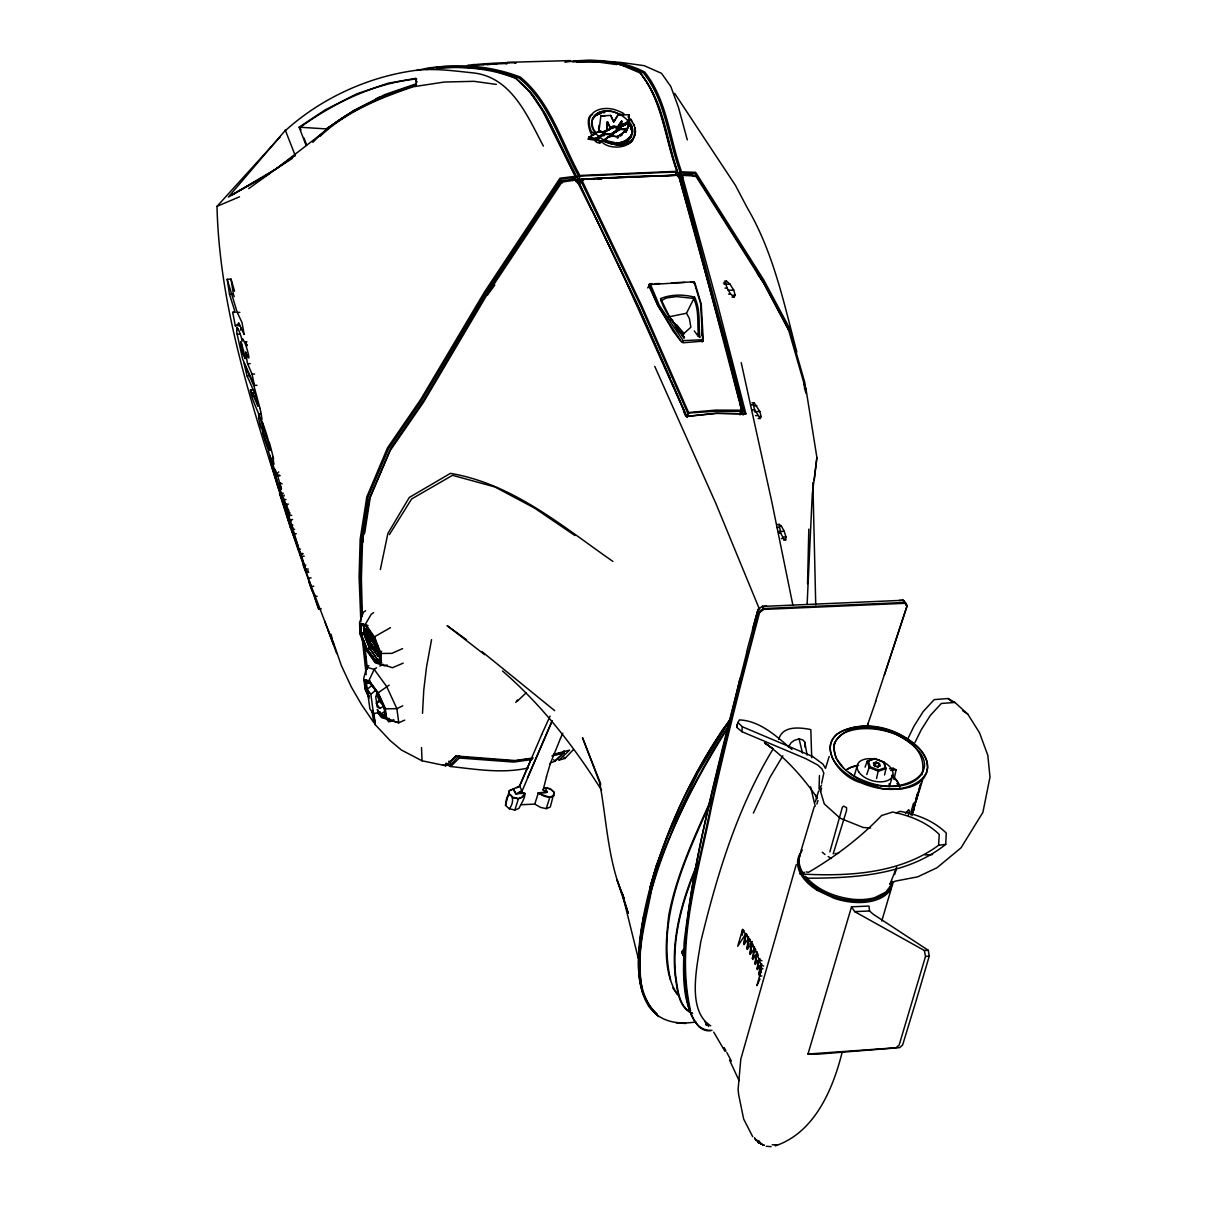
<?xml version="1.0" encoding="UTF-8"?>
<svg xmlns="http://www.w3.org/2000/svg" width="1207" height="1207" viewBox="0 0 1207 1207"><rect width="100%" height="100%" fill="white"/><g stroke="black" fill="none" stroke-linecap="round" stroke-linejoin="round"><path stroke-width="1.5" d="M811.707 757.74L810.817 729.571C800.06 727.444 782.332 725.271 778.711 739.529M621.122 125.784L621.711 121.409M612.749 126.403L610.139 127.731L610.169 126.463M807.121 604.39L812.266 494.236L816.898 457.544L805.778 387.703M458.6 756.065L450 765.51L446.213 763.865M564.921 62.236C589.665 58.238 616.807 60.561 639.454 71.982C662.009 99.698 664.77 137.311 676.448 170.036L676.765 172.631L675.271 175.347L627.58 176.614L578.847 179.511L577.519 178.742L545.82 114.62L532.709 94.719L515.027 77.595L492.516 70.036L463.579 66.807L443.301 66.43L428.892 67.848L416.626 70.474M807.543 583.72L808.811 529.119M621.65 121.243L617.848 126.765L620.654 122.239M363.111 542.064L363.216 538.307M446.786 764.77L450.694 766.52L459.309 758.026L459.671 755.899M682.287 951.75L682.815 953.651L685.365 951.116M683.856 955.159L684.957 952.489M684.082 955.597L685.184 952.927M806.91 877.7L806.321 878.198C853.952 878.213 907.091 875.437 945.745 844.342L946.258 833.071C933.901 820.911 916.988 814.257 900.105 811.345L896.077 812.899M422.51 713.322L423.763 690.102L426.524 667.049L431.548 639.65M701.886 335.425L702.172 330.145M779.149 524.396L781.321 525.935L784.188 531.276L785.953 536.874L785.697 539.967L783.479 538.443L780.673 533.102L779.149 524.396L777.097 524.487M621.726 121.138L621.122 125.694M804.42 872.314L799.803 873.928C846.846 876.629 899.245 874.185 938.578 845.292L939.242 834.414C926.674 822.148 909.595 815.54 892.637 812.039L881.593 815.525C860.184 837.884 835.274 856.668 808.584 872.269L806.17 871.952M678.681 172.722L705.808 272.707M874.366 765.917L873.808 763.458L876.116 762.658L878.998 763.82L879.269 766.249M516.596 793.919C531.668 788.367 521.907 802.067 518.95 808.358L514.846 810.003L509.279 808.781L505.522 805.386L509.324 790.66L519.598 786.104M509.324 790.66L509.324 794.07L512.975 797.359L518.391 798.551L522.39 796.952L524.954 793.301L516.581 793.618L522.148 790.932L552.037 720.82M521.318 804.707L534.761 804.118L540.645 807.423L546.213 808.645L550.317 807L554.119 792.29L550.347 788.895L544.825 787.598M821.665 783.207L823.823 773.099L821.922 768.859L817.637 764.966L805.567 758.554L741.928 731.698L742.275 726.72L737.915 722.525L739.453 719.915C760.274 720.76 776.886 736.708 791.958 749.502M262.175 426.916L262.839 430.808M274.713 469.131L274.955 471.002L274.291 469.04M599.004 130.869L600.875 115.887L610.848 115.419L613.699 122.013L617.833 115.148L629.224 114.68L628.394 121.847L629.239 114.695L628.364 117.456M606.593 123.914L607.453 121.786L606.744 130.145L607.453 121.786L609.776 126.856A13.111 2.595 73.5 0 1 609.957 127.278L609.263 129.768M258.011 405.974L255.446 395.096A7.182 0.89 74.4 0 0 254.888 393.542L246.997 375.815L244.04 363.292L254.119 386.587L260.033 408.494M622.224 126.388L628.349 122.676L627.957 127.776M623.053 125.86L626.539 123.476A11.934 6.835 5 0 1 627.082 123.159L628.44 122.707L628.017 127.625M675.558 327.323L675.86 324.623L672.374 321.002M819.417 775.603L819.07 789.106M598.581 128.998L599.004 125.407M814.257 479.994L816.898 457.544M642.969 76.961C664.408 104.556 666.747 141.37 678.108 173.491L679.797 172.631L679.632 170.76C668.135 138.186 665.66 100.784 643.512 73.023C623.099 62.221 599.125 60.456 576.433 62.13M546.424 776.81L550.558 762.733L555.024 761.27L563.865 753.138L563.744 751.056M744.161 930.567L742.848 930.295L742.245 935.123L742.607 929.269L737.718 946.273L745.202 934.701M620.277 127.308L620.685 124.125M600.709 116.204L605.627 115.646M628.696 121.53L628.364 124.049L629.752 126.313M599.125 130.522L601.961 131.699M446.183 763.035L445.79 765.766L422.012 760.787L401.343 749.985L390.133 740.57L375.136 724.577L373.069 712.251M422.012 760.787L421.515 747.571M363.548 534.595L364.122 530.959M364.695 527.323L365.253 523.687M365.827 520.051L366.385 516.415M366.958 512.779L367.531 509.143M368.09 505.507L368.663 501.856M364.665 533.222L370.338 496.801L390.766 448.31L423.702 400.241L486.572 293.678L561.149 180.944L574.577 178.938L575.709 177.112L575.241 175.271C557.091 142.335 546.047 103.093 516.008 78.53C490.947 68.196 463.156 66.204 436.346 68.165C464.122 65.872 493.286 67.366 519.342 78.229C549.185 102.882 559.988 142.094 577.987 175L577.519 178.742M643.859 914.951C639.393 947.223 629.707 989.438 657.166 1014.106M741.928 731.698L736.692 727.308L737.175 724.396M456.442 755.552L450.633 761.632L450 765.51M606.699 130.1L603.651 131.623A13.956 8.389 17.2 0 1 603.168 131.684L603.002 131.699A9.037 5.432 17.2 0 1 602.534 131.729L602.384 131.714M884.384 675.105L906.895 606.125L903.364 600.271L899.094 600.467M921.937 774.713C931.05 737.236 872.269 720.187 845.051 732.634A46.243 27.037 16.2 0 0 833.781 748.234L836.149 758.237L843.633 768.12M742.848 930.295L745.504 933.796L743.587 943.768L745.111 940.645M747.42 935.018L746.077 934.64L744.146 944.628L748.038 939.106L748.521 936.632M746.077 934.64L748.642 938.669L746.726 948.672L748.265 945.534M750.528 939.936L749.17 939.529L747.254 949.502L751.146 944.07L751.629 941.596M753.424 944.99L752.082 944.538L750.15 954.526L754.058 949.14L754.541 946.68M756.02 949.984L754.662 949.517L752.746 959.505L756.653 954.164L757.136 951.689M758.449 954.993L757.091 954.465L755.16 964.453L759.082 959.218L760.697 964.061L758.781 974.034L760.47 971.047M757.091 954.465L758.901 958.796L757.015 968.859L758.645 965.796M763.639 966.068L760.953 964.891L759.128 975.286L760.893 972.45L759.565 972.103L760.893 972.45M749.17 939.529L751.599 943.693L749.668 953.666L751.252 950.558M752.082 944.538L754.239 948.672L752.293 958.66L753.907 955.582M754.662 949.517L756.698 953.605L754.767 963.608L756.397 960.546M380.341 569.583L387.869 533.509L409.279 497.465L450.437 473.355C512.975 483.947 562.371 526.252 612.884 561.406M917.32 794.055L911.994 815.66M544.734 787.673L550.347 788.895L553.968 792.154L553.726 795.609L549.743 797.193C520.79 788.262 557.302 796.59 543.105 790.027L543.331 789.438M549.939 764.544L560.591 738.126M884.565 774.969L885.968 768.648L884.097 762.296L874.728 758.539L867.26 761.149L865.057 767.154M920.579 783.977L912.93 812.16L917.245 794.176M760.953 964.891L761.692 968.602L756.895 985.666L759.972 978.892M883.901 763.111L884.097 762.296L874.728 758.539L874.472 759.339M739.997 678.334C718.603 773.612 687.628 868.18 683.75 966.279C685.38 983.856 684.641 1031.683 711.994 1030.371M543.21 789.589L546.545 776.674M736.692 727.308L737.915 722.525M746.892 651.825C722.887 748.023 695.73 844.236 684.113 942.863C683.584 970.971 680.31 1003.364 698.959 1026.78C702.157 1029.465 706.246 1031.457 710.501 1030.642M746.56 652.202L757.996 609.52L752.519 629.375M904.405 603.334L763.835 609.399L759.595 612.477C742.441 677.082 725.89 741.867 711.421 807.136C698.461 873.747 675.045 942.727 690.6 1010.938M920.096 785.787L915.811 801.976L922.495 780.401M363.609 678.787L366.702 667.245L368.92 665.6M818.633 790.932L815.344 801.87M876.554 778.485L878.44 770.081L870.096 766.732L868.406 761.059L867.26 761.149L869.146 767.516L866.747 774.547M829.858 851.87L842.38 807.227L843.572 806.125L846.545 807.604L846.575 810.455L833.192 853.862M365.495 629.451L365.917 639.272L378.047 656.367L377.369 646.545L365.404 628.847L366.098 639.122L378.545 656.653L377.851 646.379L365.661 628.847M240.661 341.747L241.174 346.017M656.834 864.363C642.546 910.123 609.263 1035.153 695.941 1021.982M649.773 888.322L656.699 864.529L668.452 834.731M515.751 702.444L517.441 700M796.213 864.665L740.796 1059.203L738.111 1089.378L738.609 1094.387L743.663 1119.055L752.715 1136.707M816.898 804.088L817.939 800.528M820.549 791.626L821.605 788.065M833.645 747.148L834.686 743.587M854.224 775.965L856.97 766.626M875.015 766.641L876.086 762.115L873.4 763.05L874.079 765.344L877.444 766.686L880.114 765.751L879.435 763.473L876.086 762.115M877.73 767.727L878.998 763.82M851.538 906.804L807.981 1054.028L816.867 1054.239L899.683 1047.616L902.64 1044.96L916.898 998.159L929.209 956.246L928.349 950.331L873.234 914.257L869.553 910.983L868.98 906.065L851.538 906.804L854.662 911.617L924.351 950.497L928.349 950.331M889.619 785.802L892.818 774.909M910.938 812.085L913.563 803.183M881.744 921.062L891.249 888.835M924.351 950.497L925.528 956.397L899.14 1045.111L895.941 1047.782L807.981 1054.028M319.055 136.527C344.93 111.451 379.3 97.556 412.93 86.089L415.208 85.335L416.445 81.789L415.721 78.395L387.915 83.268L356.668 93.874L325.302 109.822L299.125 127.173L306.11 145.398M686.738 416.596L638.714 307.106L592.381 210.576M370.987 633.373L367.501 634.988L367.577 638.684L376.358 650.558M376.599 649.773C374.411 653.711 367.184 638.805 366.762 635.878C369.9 632.921 375.603 646.665 376.901 649.638M374.728 649.879L367.531 638.594L367.501 634.988L374.351 643.919L375.935 647.163L376.116 651.282M376.418 649.517L376.056 650.694L376.207 646.922L376.72 649.366M842.184 1052.172C832.951 1089.182 814.589 1132.785 775.241 1145.881M894.01 779.541L896.107 769.734L893.135 768.271L891.958 769.357M367.577 638.684L367.366 634.61L370.836 632.996M908.298 814.981L909.399 811.451L908.75 809.625L905.446 813.307M912.93 812.16L914.393 807.498L911.858 814.393M639.74 310.033L579.3 183.449L581.02 179.179L677.278 175.181M894.628 874.547L896.303 869.221M505.522 805.386C507.061 784.806 517.848 798.521 509.279 808.781M524.879 793.527L522.51 797.193L518.407 798.838L514.846 810.003M553.877 795.851L549.773 797.495L546.213 808.645M534.761 804.118L538.337 792.939L547.193 791.883M575.89 181.578L576.433 179.918L578.138 181.457L623.672 276.312L685.108 413.262M896.726 867.154L890.012 884.067L895.232 881.14L917.667 876.855L936.949 867.773L961.028 847.827L982.905 812.341L989.996 777.082L987.824 755.326L979.496 732.724L967.818 714.182L954.963 702.459L948.098 698.521L934.188 699.622L923.174 711.572L914.106 725.98L907.92 738.624M800.814 851.508L814.227 806.774M574.577 178.938L575.045 175.966L542.788 111.285L529.179 90.736M875.528 701.463L907.302 605.537L903.364 600.271L762.221 606.442L766.626 606.17M875.875 701.041L866.732 727.293M299.125 127.173L326.297 128.923L353.802 110.516L384.927 94.538L415.872 83.917M867.079 726.825L868.316 723.295M359.414 622.993L363.352 612.266L365.646 610.757M579.3 183.449L581.518 179.345L641.762 305.809L688.578 412.522L687.522 417.184L686.557 416.656L688.578 412.522L715.766 410.108L742.124 410.214L740.027 414.921M375.136 724.577L373.914 713.216M578.847 179.511L579.858 176.81L579.224 174.23C561.18 141.204 550.347 101.856 520.398 77.127C490.872 65.691 457.378 62.749 426.388 69.221M628.787 139.997C639.951 127.52 622.601 111.979 609.746 111.376M522.043 790.359L519.025 792.456M631.05 135.999C619.689 158.253 574.291 128.349 598.672 112.598A21.123 14.514 22 0 1 602.097 111.421A20.987 14.831 24.1 0 1 607.996 110.878A21.123 14.439 22.8 0 1 614.303 111.904C619.508 115.419 631.819 115.978 617.018 110.486C607.393 106.472 591.43 107.891 589.107 120.187C588.699 123.069 590.63 136.451 595.534 132.182C591.068 126.901 590.314 117.305 597.178 113.428M829.179 756.487L825.497 768.376L822.978 764.137L812.628 756.502L742.275 726.72M626.177 131.97L624.954 131.865M626.991 130.311L626.192 130.809A5.839 3.591 14.8 0 1 625.588 131.005L625.135 131.095A6.97 4.194 17.2 0 1 624.683 131.141M697.374 863.608C682.604 898.853 671.017 937.07 675.196 975.678C677.248 988.955 677.942 1007.151 692.29 1013.427M697.163 865.51C682.724 900.226 671.575 937.854 675.679 975.799C677.731 989.001 678.394 1007.091 692.622 1013.382M760.259 418.467L754.647 409.746L753.259 404.647L754.058 402.746L759.807 411.451L761.134 416.566L760.259 418.467L758.192 418.542M541.702 734.58L519.538 786.149L516.687 787.854M531.14 759.354L519.779 785.682M588.262 139.031L589.091 137.01L590.434 137.191L589.167 136.964M603.621 134.792C599.577 136.617 590.706 142.441 599.713 142.939M609.218 129.752L610.35 127.565M620.7 123.159L621.635 121.138L620.851 122.043M629.269 114.725L628.274 116.687M627.504 124.713L628.394 122.676M627.565 124.743L628.455 122.752M626.161 131.88C628.425 126.011 619.357 138.488 615.117 136.482M578.138 181.457L577.474 182.951M527.534 777.625L552.278 720.956M668.301 834.897L698.099 772.646L729.601 720.187M711.647 798.219C694.779 836.225 676.584 874.185 668.738 915.328C665.947 941.264 662.507 971.167 677.187 994.296M709.988 803.545C685.455 858.433 656.578 918.195 670.549 979.873M877.082 767.003L880.114 765.751M560.47 738.292L562.809 733.222M541.596 734.746L550.075 716.113M753.379 813.096L769.855 777.58L782.86 755.793M702.112 341.973L703.274 340.449L701.252 304.224L694.749 282.634L693.527 281.88L671.59 282.83M369.04 680.341L374.185 669.387L376.509 667.773M648.642 285.395L649.668 283.766L652.459 283.66M694.372 283.419L693.527 281.88L693.135 282.664M681.563 342.154L658.087 306.08L649.019 284.611L684.746 282.438M702.896 341.234L703.274 340.449M647.691 287.915L650.256 283.932L659.294 305.341L683.132 340.615L702.625 339.77L700.603 303.545L694.1 282.046L692.622 282.106M660.878 300.815L666.355 297.978L676.569 296.575L693.587 298.401C699.457 310.32 697.073 323.929 698.506 336.678L694.251 330.914M678.741 331.261L682.785 334.58L690.872 327.218L689.393 318.512L686.511 313.247L694.553 297.133C683.464 294.342 671.273 294.176 660.576 298.597C664.695 313.714 676.327 325.045 684.203 338.171L669.312 316.355L660.576 298.597M760.772 1142.999L757.815 1142.29L763.91 1145.247M749.788 944.176L752.278 941.566M682.86 342.803L702.474 341.189M671.59 381.684L686.451 416.415L716.717 413.428L745.911 413.85L717.275 303.183L682.136 175.347L680.114 178.259L682.136 175.347L695.126 176.011L696.786 177.112M902.806 600.377L906.11 603.334M914.891 742.622L921.228 729.843L930.371 715.374L941.369 703.455L954.963 702.459M242.501 338.911L242.381 340.917L241.641 339.001M363.548 624.215L363.941 633.554L369.674 647.993L377.233 659.354L374.97 660.41L367.35 649.125M683.117 955.386L681.653 951.825L684.988 948.234M377.761 692.743L375.739 696.59L377.157 706.97L379.858 708.328L383.735 706.291L380.099 701.297L376.222 703.334L379.858 708.328M763.729 1145.337L758.056 1142.078M675.271 175.347L677.036 170.73C665.389 138.126 662.658 100.694 640.298 73.023L622.088 65.299M922.978 771.152C919.417 780.326 909.429 784.369 900.392 785.848A46.319 27.173 16.4 0 1 877.73 784.972C858.252 780.778 830.371 766.837 834.429 743.074C846.062 721.741 876.554 726.358 895.519 733.962C967.245 771.801 888.141 806.683 848.913 772.389M680.326 178.515L681.095 177.052L680.114 178.259M240.781 327.685L240.631 330.175M682.498 951.071L684.082 949.094M802.338 850.09C797.058 857.106 798.566 866.958 803.56 873.702M891.958 883.931L885.802 892.139L874.864 897.57A48.325 28.591 16.8 0 1 852.429 899.215C834.927 897.073 817.033 890.057 805.476 876.282M245.67 352.233L247.269 362.402A6.05 0.89 74.7 0 0 247.586 363.745L252.052 374.155L254.436 385.41L257.016 385.305M734.067 297.043L730.642 294.025L727.097 288.035L725.437 282.951L726.463 281.095L729.963 284.098L733.69 290.072L735.199 295.172L734.067 297.043L732 297.118M591.581 210.018L576.433 179.918L561.949 182.076L486.964 294.795L423.506 402.248L390.178 450.588L369.297 499.336L362.522 541.234L361.391 578.983L362.341 614.816M630.763 137.583L631.548 136.21M772.389 750.135C736.813 809.022 716.852 875.528 700.724 941.973C697.374 965.283 686.195 1010.531 710.757 1025.829M365.299 624.381L371.288 614.152L373.672 612.658M617.094 128.711L616.023 128.651M678.772 173.959L680.265 174.381L681.336 172.707L680.989 170.112C669.463 137.402 666.943 99.834 644.644 71.998C622.525 60.591 596.53 58.796 572.088 61.678M677.489 175.664L678.787 175.89L695.881 236.331M800.965 852.459C796.107 858.509 796.952 867.094 800.437 873.581M389.423 534.565L411.647 498.929L452.534 475.317L494.93 486.964L534.686 508.162L574.954 535.546M821.62 785.108L819.628 788.292L824.275 803.922L840.223 818.271L863.246 827.504L870.594 828.002M910.485 814.755L913.458 809.988M788.382 747.042L791.143 742.667L794.206 740.419L799.079 738.82L802.987 740.042L804.752 742.079L807.106 755.054M543.376 146.077C527.7 116.626 511.949 77.731 474.155 73.008C454.677 71.017 434.988 68.03 415.404 70.398C367.109 76.946 319.81 98.959 284.037 131.85L228.334 197.088L262.704 177.504L292.215 158.479M717.622 739.016L729.466 720.307M728.696 725.648C700.015 769.9 676.222 817.29 657.89 866.747C645.986 907.423 634.626 950.422 642.652 992.939M728.093 727.489C696.047 778.409 667.637 832.574 651.388 890.751C644.312 930.19 625.482 984.414 658.615 1016.641M906.895 606.125L904.571 602.474L763.533 608.554L758.886 611.934C741.717 676.584 725.166 741.415 710.667 806.729C697.706 873.43 674.245 942.501 689.846 1010.787M487.356 295.187L494.81 285.018M890.012 884.067L891.973 881.276M677.308 171.892L578.455 176.162M236.964 327.821L236.753 330.341M415.208 85.335L416.234 84.973M729.134 721.032L723.581 728.364C691.173 776.207 666.551 829.028 650.935 884.656C646.997 908.102 638.05 931.578 640.283 955.567M729.36 721.167L723.808 728.5C691.415 776.327 666.777 829.134 651.177 884.761C647.299 907.604 638.744 930.476 640.404 953.817M761.225 964.514L757.302 969.628L759.218 959.64L761.934 960.802M743.059 415.012L744.236 413.473L731.246 362.206L681.321 177.007M592.441 118.588L594.598 116.189M592.848 118.814L594.96 116.46M280.416 136.557L217.004 206.352C219.538 313.609 255.914 416.596 287.885 517.939M573.416 749.592L564.982 758.449L559.143 760.063L557.951 758.69M592.516 114.62C582.815 116.038 592.803 143.527 593.799 132.876M686.451 416.415L716.083 413.186L745.911 413.85M312.854 142.366C339.71 113.865 376.659 97.873 413.232 85.742L415.51 84.928M320.383 136.014C346.198 111.678 379.994 97.963 413.201 86.783L444.251 82.046L473.989 81.322L496.318 84.399M517.034 701.433L526.343 692.667M755.431 1139.061L756.17 1140.645L754.526 1137.658M555.627 760.244L564.393 752.172L564.152 751.086M559.143 760.063L569.568 750.12L553.304 754.45M610.289 127.595L611.134 127.157A11.693 7.333 13 0 1 611.572 126.931L611.798 126.826M870.096 766.732L869.146 767.516L878.5 771.258L885.968 768.648L883.433 762.07M704.858 1021.439L706.819 1024.969L706.035 1025.015M380.356 711.949L373.491 713.79L369.87 708.796L367.215 689.212L372.344 685.123M373.491 713.79L370.851 694.206L375.981 690.117M622.676 126.131C616.536 127.55 610.108 126.614 605.145 132.121A7.001 4.3 15.2 0 1 604.451 132.363L599.004 131.955A10.607 6.367 17.2 0 0 598.581 131.97A7.031 4.224 17.2 0 0 597.993 132.031L591.686 135.787A37.296 14.695 -10.3 0 1 590.947 136.24L589.604 136.874M594.131 134.083L594.96 133.449M262.704 177.504L231.819 194.961L276.478 168.633L325.739 130.552M617.743 129.39L612.04 133.479A11.285 6.533 7 0 1 611.376 133.796L611.18 133.871A5.266 3.244 14.7 0 1 610.38 134.098L608.811 134.143A8.313 4.662 18.5 0 1 608.011 134.037L605.295 133.63A7.348 4.406 17.2 0 0 604.481 133.66L600.392 135.561M613.488 132.408L614.831 131.382M613.971 133.479L612.613 134.505M620.413 136.135L622.208 134.792M622.027 125.528L627.052 122.239A6.382 3.696 10.2 0 1 627.519 122.088L628.425 121.801L626.524 122.405A17.245 9.43 3.2 0 0 625.95 122.707L624.411 123.733M608.735 129.934L611.119 128.214M623.038 126.222L624.698 125.06M612.251 134.369L619.508 129.662M606.789 138.141L601.297 140.887A3.727 2.233 17.2 0 1 600.875 140.887L599.728 140.781M606.08 138.73L608.781 136.829A8.313 5.024 10.6 0 1 609.444 136.482L614.076 136.255M615.479 132.332L616.671 131.442M234.58 291.234L231.035 279.119L227.172 279.285L229.511 294.327L234.822 311.21L232.71 312.402L235.335 325.905L238.911 323.325L244.116 334.475M235.335 325.905L239.635 325.422M620.383 134.777L626.991 129.964M626.629 142.396L627.987 141.385M378.108 692.788L389.167 685.154M597.012 139.393L599.2 137.809M248.748 188.579L294.553 155.673L276.478 168.633M593.829 134.324L590.525 136.482M603.002 133.992L598.687 136.783A25.211 10.441 -12.2 0 1 598.068 137.236M623.415 124.472L622.48 125.136M615.736 130.778L618.814 128.923A6.095 3.666 14.4 0 1 619.613 128.772L620.142 128.666M607.136 137.945L608.026 137.326M620.096 134.928L618.105 136.15M617.426 130.899L618.376 130.265M600.075 135.727L597.903 137.357A31.035 3.183 -38.2 0 0 597.435 137.658L594.734 138.503A7.212 4.33 17.2 0 1 594.176 138.518L591.445 138.005L592.546 138.352M606.563 139.771L599.985 142.939M597.887 137.296L597.163 137.809M621.484 125.784L622.948 123.823L620.292 128.033L621.997 125.468M605.461 139.997C618.029 149.427 640.842 135.908 629.435 122.36M600.377 137.01L600.633 136.844A16.31 6.865 -7.8 0 1 600.95 136.647L601.418 136.391M601.644 135.969L602.897 135.169M837.281 734.007C863.805 717.29 901.84 728.47 921.529 751.086C943.633 780.099 899.894 795.141 877.61 787.296M596.846 139.499L595.79 140.103A4.768 3.229 19.5 0 1 595.428 140.253L588.307 139.152M326.297 128.923L352.685 111.738L383.796 95.791L414.68 85.184M605.326 132.71L604.088 133.374M374.064 637.024L390.465 627.67M607.287 130.975L602.957 132.423M611.391 128.017L612.251 127.535M602.957 143.014C612.145 150.558 636.195 148.054 634.384 131.638M618.542 137.492L617.365 138.186M612.024 133.419L609.535 134.113M363.971 626.614L364.967 626.011M602.067 134.46L603.983 134.233M608.298 137.16L609.022 136.738A9.611 5.703 9.5 0 1 609.716 136.451L610.154 136.316M632.242 122.013C629.239 113.096 628.802 127.504 629.586 119.342C634.761 122.797 637.417 132.514 633.373 138.232C629.948 153.817 583.373 135.486 614.288 142.426M603.892 140.978L612.19 144.282M613.488 133.705L613.262 133.841A34.988 10.275 -14.1 0 1 612.628 134.173M590.298 138.156L588.397 138.971M624.909 124.924L625.845 124.427M266.204 175.573L269.493 173.733M597.767 138.579L596.575 139.167M596.877 140.631L595.217 141.355M595.956 115.193L600.98 113.126M596.288 115.48L597.782 114.665M384.248 706.623L384.927 715.54L380.431 714.257L377.233 709.852M368.739 693.98L367.245 690.736L366.46 682.211M364.967 679.616L365.555 689.635L368.648 696.348M513.684 788.94L509.565 790.615M376.478 702.021L379.36 700.467L381.472 703.349M385.289 711.345L380.612 713.865L377.444 709.535M378.244 693.587L370.187 683.554L365.706 682.272L366.837 690.736L368.376 694.04M385.365 714.951L380.612 713.865M366.113 682.408L370.881 683.479M404.707 720.126L398.778 722.782L381.457 717.531M364.258 679.994L369.749 681.246M402.776 705.823L396.862 708.66L385.501 708.841M378.621 692.788L377.912 693.165L384.867 708.283M377.806 701.976L381.08 700.256M386.889 717.546L381.05 716.46L377.851 712.07M217.004 206.352L239.514 196.801M603.123 135.018L605.311 134.384A9.626 5.794 17.2 0 1 605.929 134.384L610.531 134.807A14.288 8.585 17.2 0 0 611.014 134.762L611.466 134.656A6.322 3.727 11.4 0 0 612.281 134.384M379.813 666.053L383.102 664.348M369.01 696.167L365.917 689.453L364.62 679.797L370.081 681.08M375.981 98.838L379.33 97.133M374.17 637.507L366.068 626.327L360.984 625.135C359.384 640.54 366.113 634.776 363.247 624.094M612.462 134.279L611.934 134.505A6.216 3.591 10.3 0 1 611.466 134.656M376.493 650.935L374.547 649.547M596.394 132.483L596.696 132.348A5.311 3.304 13.9 0 1 597.133 132.197L598.581 131.97A7.876 4.737 17.2 0 1 599.14 131.955L600.135 132.031M360.984 625.135L362.839 624.275M366.204 626.388L368.06 625.528M403.183 663.141L392.516 667.712L381.05 664.122M380.763 652.534L380.054 652.866L373.914 637.371L375.121 636.813M402.565 648.627L391.898 653.349L380.597 653.485M365.404 628.847L367.667 628.515M365.812 638.337L367.501 637.552L370.006 641.505M381.638 651.342L379.783 652.202M381.699 662.341L374.939 661.587L366.687 649.683L360.531 634.188L360.108 624.17L361.331 623.597M361.225 634.58L360.727 623.883L366.868 624.909M365.299 631.985L360.531 634.188M366.687 649.683L370.896 647.737M364.755 632.242L361.149 633.901L367.29 649.411L371.454 647.48M365.932 625.814L360.531 624.532L360.953 634.324L366.943 649.457L375.015 661.059L381.095 662.613L381.261 652.308M376.162 661.014L367.29 649.411M379.707 659.369L374.939 661.587M360.108 624.17L366.355 625.151M365.827 628.651L367.35 628.062M378.696 656.457L380.235 655.869L377.791 656.367M380.356 661.572L374.879 660.576L367.049 649.291M618.029 129.3L624.834 129.074A5.99 3.606 17.2 0 0 625.558 129.058L627.881 128.153L623.747 129.043M378.259 646.198L377.655 647.314M596.68 138.051L596.801 138.005A4.768 3.229 19.5 0 1 596.318 138.201L594.734 138.443A8.69 5.22 17.2 0 1 593.98 138.458L592.637 138.307M598.099 112.93L601.584 111.723A21.485 15.133 23.9 0 1 609.746 111.361M393.844 719.704L391.279 720.639M603.802 134.701L604.873 134.43M612.024 126.72L614.755 126.267M603.093 140.51L602.006 140.781A7.755 4.662 17.2 0 1 601.297 140.842L600.498 140.887M387.145 665.012L384.58 665.811L375.166 662.734M619.478 129.662L620.7 129.405A16.159 9.716 17.2 0 1 621.288 129.36L626.976 129.813M868.406 761.059L875.075 758.72M878.44 770.081L885.108 767.743M620.76 127.097L620.428 127.218A6.065 3.666 15.3 0 1 619.447 127.444M604.526 131.427L603.5 131.729M679.903 171.786L695.639 172.345L763.684 279.813L788.774 326.795L804.828 382.589L806.065 393.437M668.18 316.973L686.511 313.247M575.709 177.112L561.617 179.074L559.716 180.929L485.486 292.803L421.967 399.909L388.745 448.385L368.06 497.359L361.421 539.514L360.335 577.248L361.678 616.868M611.693 128.561L612.869 128.38M563.986 752.187L553.772 754.601M563.865 753.138L551.901 755.989M909.218 787.266L902.097 788.895L885.983 789.212A50.272 30.462 16.7 0 1 860.832 782.679C839.997 777.519 815.087 745.157 841.958 731.05C866.867 720.473 897.118 728.862 916.928 746.198A50.196 28.53 18.6 0 1 927.036 762.447M617.411 136.376L616.868 136.497A4.858 2.927 17.2 0 1 616.158 136.527L614.921 136.451M426.509 69.553L430.009 68.799M486.828 64.529L492.863 64.167A15.027 0.92 -4 0 1 496.635 64.046L496.771 64.062M611.315 134.701L610.833 134.777A6.895 4.149 17.2 0 1 610.184 134.837A6.925 4.164 17.2 0 1 609.686 134.837L609.339 134.807M467.064 65.736L468.738 65.434M612.9 126.448L613.563 126.358A9.475 5.688 17.2 0 1 614.333 126.328L617.35 126.629M610.38 136.27L612.19 136.059M684.203 955.159L683.071 955.295M745.504 933.796L746.484 933.645M528.394 767.939C502.746 773.823 476.463 769.357 450.694 766.52M889.514 768.784L893.135 768.271M610.108 136.798L607.709 136.768M533.283 757.966L515.087 760.531L456.11 756.004L445.79 765.766L443.225 764.755M532.181 758.494L514.016 761.059L459.626 757.045M532.046 759.49L513.82 762.07L459.309 758.026M890.66 770.504L896.107 769.734M748.642 938.669L749.668 938.533M938.578 845.292L945.745 844.342M751.599 943.693L752.64 943.572M603.364 135.803L603.606 135.772A7.242 4.345 17.2 0 1 604.134 135.742M834.988 853.666L838.563 853.289M476.041 64.484L483.222 63.896A21.982 1.192 -3.7 0 1 487.553 63.594L492.531 63.367M476.146 65.314L483.313 64.725M619.402 127.414L618.723 127.444A6.835 3.983 18.4 0 1 617.607 127.308L616.355 127.082M602.897 112.779L604.918 112.598M578.425 180.944L580.25 180.794M578.832 180.673L583.615 180.296M869.553 910.983L854.662 911.617M579.903 182.725L581.125 182.634M582.272 179.104L678.5 175.151L729.828 361.647L742.501 410.712L740.54 414.333L740.042 412.432M754.239 948.672L755.31 948.596M579.843 175.483L676.795 171.303M618.512 129.466L616.309 129.315M760.651 976.025L761.843 975.95M617.984 115.148L613.76 121.982L610.486 115.404M487.568 64.469L492.637 64.197M756.698 953.605L757.785 953.545M597.933 179.285L601.659 179.089M925.015 854.918L932.543 854.556M690.721 282L692.079 281.94M929.209 956.246L925.528 956.397M229.511 294.327L233.389 294.161L234.173 296.65M654.481 283.751L659.61 283.524M724.396 281.186L726.463 281.095M723.37 283.041L725.437 282.951M724.185 284.354L729.963 284.098M725.045 288.126L727.097 288.035M728.123 290.314L733.69 290.072M232.71 312.402L235.29 312.296M227.172 279.285L237.251 312.462L239.831 312.341M728.575 294.116L730.642 294.025M733.132 295.247L735.199 295.172M239.74 334.098L237.16 334.218L242.652 359.173L254.436 385.41M242.939 339.167L244.357 341.898L246.937 341.777M247.616 363.745L250.181 363.624M252.052 374.155L254.632 374.034M246.997 375.815L249.577 375.709M262.372 426.72C260.44 413.745 252.188 402.942 250.437 389.906L254.3 389.74M250.437 389.906L251.735 392.773L254.752 392.637M253.334 396.349L256.352 396.228M258.766 414.152L261.331 414.031M751.991 402.836L754.058 402.746M751.192 404.722L753.259 404.647M754.767 405.733L756.834 405.643M752.58 409.837L754.647 409.746M754.239 411.693L759.807 411.451M755.461 415.646L757.528 415.57M759.052 416.641L761.134 416.566M270.353 460.516L270.443 460.938A16.159 1.343 71.8 0 0 270.956 463.171L271.243 464.288L273.823 464.182M275.015 469.402C277.323 472.601 274.11 476.237 278.742 471.952M279.722 475.226L277.323 474.879M275.815 472.088L277.414 475.98L279.994 475.86M291.717 515.344L289.152 515.464C293.437 516.43 271.002 476.267 282.151 483.916M271.243 464.288L278.621 489.167L281.186 489.061M295.489 540.208L290.314 527.534L279.541 493.407L283.404 493.241M279.541 493.407L282.106 499.713L285.968 499.547M285.848 504.239L288.428 504.134M292.924 525.105L290.344 525.211L284.309 505.703L286.889 505.582M284.309 505.703L286.15 510.184L288.729 510.078M296.319 533.705L293.739 533.826L287.372 512.945L289.952 512.839M287.372 512.945L290.042 519.689L292.622 519.583M282.106 499.713L288.684 520.941L291.264 520.821M290.314 527.534L292.894 527.414M286.15 510.184L292.049 529.39L294.629 529.285M779.239 526.026L781.321 525.935M776.916 527.565L778.983 527.489M294.342 537.206L291.536 529.979L297.918 549.306L300.498 549.185M778.59 531.518L784.188 531.276M313.82 586.255L311.24 586.376L299.864 553.485L302.444 553.379M299.743 551.946L300.468 553.832L303.048 553.726M778.606 533.192L780.673 533.102M300.015 554.073L302.595 553.953M295.971 542.109L301.644 556.291L304.224 556.186M783.886 536.964L785.953 536.874M781.412 538.533L783.479 538.443M783.645 540.057L785.697 539.967M321.243 608.856L318.678 608.962L303.304 565.148L305.884 565.042M299.864 553.485L305.718 569.176L308.298 569.07M297.978 549.441L305.718 571.002L308.298 570.896M303.304 565.148L306.171 572.374L308.751 572.269M308.554 578.032L311.134 577.927M311.24 586.376C304.918 568.572 312.296 597.963 317.094 596.303M505.854 62.794L509.339 62.689M505.959 63.624L507.393 63.579M507.408 62.326L570.504 60.591M620.73 128.681L622.254 128.711M621.53 129.36L621.409 129.36A10.969 6.593 17.2 0 0 620.7 129.405M758.901 958.796L760.033 958.765M678.515 176.675L682.015 176.599L680.823 173.37M677.444 176.463L682.619 176.388M616.37 142.592C626.388 144.433 636.783 133.826 630.627 124.276M512.251 62.658L515.48 62.779M760.697 964.061L761.858 964.061M771.092 1146.65L766.294 1146.273M572.933 61.617L596.967 61.904L616.702 64.575M603.334 61.844L620.066 62.311L644.206 65.676L661.527 73.325L670.79 86.512L678.425 107.197L687.296 139.876M609.294 134.113L606.759 133.811A9.218 5.22 18.3 0 0 605.597 133.766L605.295 133.69A5.975 3.591 17.2 0 0 604.496 133.721L604.239 133.751A6.322 3.877 15.1 0 0 603.53 133.947M622.043 129.36L622.767 129.451M602.504 132.408L601.69 132.302M679.797 172.631L695.217 173.883L762.945 280.839L787.975 327.731L804.692 385.802L805.356 391.415M680.265 174.381L692.32 175L693.693 176.177M680.854 177.444L682.936 177.55M416.702 78.938C374.019 83.192 334.414 102.731 299.909 127.429L300.965 129.934M417.154 81.835L416.249 81.804L415.721 78.395M676.101 1022.842L685.712 1023.461M625.317 129.813L623.31 129.541M599.668 140.812L598.325 140.45L600.075 140.872M614.785 126.931L614.876 126.946A7.725 4.647 17.2 0 0 614.061 126.961L613.624 127.037A4.949 2.972 13.7 0 0 612.99 127.248M606.14 134.384L605.793 134.369A7.438 4.466 17.2 0 0 605.069 134.399M614.604 144.674C624.713 147.073 638.443 139.363 634.852 127.67M613.201 136.119L614.936 136.406M237.04 327.791L238.066 328.953M761.692 968.602L762.96 968.753M772.208 1144.809L776.72 1144.779M622.239 128.772L623.461 128.998M617.531 126.75L616.913 126.614M448.612 761.315L450.633 761.632M599.894 131.412L602.097 131.789A4.798 2.882 17.2 0 0 602.534 131.804A7.514 4.511 17.2 0 0 603.168 131.759M549.773 797.495L544.206 796.258L538.337 792.939M512.839 797.616L518.407 798.838M377.369 659.082L380.809 659.897M380.703 660.184L377.233 659.354L369.433 648.144L363.654 633.539M669.945 319.508L672.797 320.293M366.702 667.245L374.185 669.387L386.678 686.542L396.862 708.66L398.778 722.782L386.889 719.085M377.912 711.828L381.065 716.158L386.104 717.607M369.553 681.653L364.514 680.205L365.796 689.725L368.844 696.333M381.065 716.158L386.527 717.743L385.214 708.087L378.259 692.984L369.734 681.261M757.905 1141.324L759.641 1141.882L756.397 1140.419M590.223 137.523L589.091 137.055L591.521 138.096M706.05 1024.471L706.819 1024.969M591.339 138.036L590.193 137.583M597.42 140.163L598.491 140.51L596.333 139.65M762.869 1144.674L764.137 1145.156M575.709 176.282L559.988 178.198L484.55 291.853L420.881 399.155L387.538 447.782L366.792 496.952L360.169 539.197L359.082 576.871L360.863 621.892M522.148 790.932L519.538 786.149M245.821 352.188C252.172 367.999 247.043 346.801 244.402 341.988M681.94 341.37L683.237 342.019M757.815 1142.29L761.602 1143.889M817.275 890.389L834.248 898.34A49.11 28.757 16.4 0 0 891.717 887.175A49.049 28.696 16.7 0 0 892.969 881.668M678.772 330.627L684.233 333.751L676.584 324.743M682.347 336.104L684.414 337.281L682.03 334.309M828.138 856.548L831.291 858.569M853.455 778.379C842.32 771.726 830.446 761.632 830.16 747.601A49.925 29.406 19.2 0 1 837.251 733.992M962.733 710.787L967.818 714.182M764.484 742.773L772.887 748.747L765.102 743.15C785.727 757.89 802.881 777.082 817.199 797.887M466.566 639.74L447.148 625.664L484.686 654.707M759.595 612.477L757.694 609.731L762.341 606.352L763.835 609.399M481.789 651.448L554.662 710.636M367.426 635.199L374.321 644.297M597.48 137.613L599.155 138.986M679.164 996.363L672.767 988.005M367.169 634.535L372.088 640.676M240.781 341.702L241.641 343.557A8.63 1.343 74.8 0 1 242.26 345.458M822.284 852.217L824.984 854.511M948.098 698.521L952.112 701.946M543.225 789.876L544.9 791.339M896.861 783.584L899.517 785.968M502.519 670.986C541.837 705.114 573.989 746.348 601.614 790.298M648.431 1005.869L657.061 1014.453M257.8 406.005L252.172 392.758L252.64 394.795M563.805 757.076L564.982 758.449M553.681 759.701L555.024 761.27M679.948 339.891L673.325 331.397L657.362 304.42L649.517 287.326M388.91 718.24L390.962 720.896M388.081 719.251L390.027 721.831M385.652 717.773L388.714 721.846M628.002 122.978L630.16 126.252M369.372 681.442L377.957 693.195M367.215 689.212L370.851 694.206M378.213 711.889L381.412 716.279M377.67 712.356L380.914 716.807L386.089 718.286L384.822 708.087M593.422 132.981L594.598 134.596M680.688 333.63L675.513 326.418L679.39 331.925M759.082 1141.098L759.505 1142.018L755.295 1139.182M757.362 273.702L764.031 283.253L789.333 330.612M758.947 1141.324L759.52 1142.169M375.603 639.936L365.646 625.482M366.249 625.196L374.517 637.085L380.658 652.58M372.239 640.947L375.905 647.073M370.7 643.844C369.131 640.223 367.713 638.699 365.615 638.488M573.551 177.248L576.765 181.955M674.638 93.346L735.47 185.41L747.254 207.815C773.325 252.203 783.886 302.897 796.831 352.097M692.426 175.06L693.316 176.403M561.949 182.076L562.477 182.906M713.759 1032.151L725 1051.388M695.971 176.297L763.428 282.876L788.548 329.964M724.185 1047.616L725.95 1050.875M706.97 1023.4L708.615 1026.493M726.825 1052.504L731.397 1061.134M245.096 358.63L243.075 354.224M681.653 951.825L683.781 956.578M545.277 788.111L547.39 792.29M580.522 180.115L640.872 306.367L687.688 413.081L715.736 411.195L741.988 411.3L729.466 361.149M571.62 178.078L572.767 180.522M729.556 1060.093L739.061 1080.597M237.251 312.462L242.034 322.631L244.101 334.173M654.752 366.37L715.872 503.5L759.58 609.52M384.777 708.509L377.731 693.21L369.07 681.336L363.895 679.858L365.223 689.635L369.131 698.129M377.67 693.829L383.781 707.076M376.373 693.95L379.36 700.467M633.343 123.883L634.203 125.769M640.495 311.723L651.901 337.1M272.163 461.255L273.567 463.895A11.301 0.89 73.2 0 0 273.808 463.699L273.37 460.41M698.114 333.615L699.864 337.492C698.385 324.049 700.799 309.686 694.553 297.133M252.58 393.648L253.787 396.334L252.987 394.538M652.67 338.82L670.111 378.259M252.248 393.904L251.735 392.773M609.942 127.429L607.785 122.209M683.479 411.044L685.561 415.887M277.474 475.226L281.457 488.865L279.571 484.022M277.007 475L276.931 473.929M242.969 353.983L241.445 347.269M278.621 489.167L289.152 515.464M374.004 637.432L380.009 652.565L380.492 662.899M379.903 653.183L373.642 637.402L365.238 625.301L359.595 623.959L360.033 634.173L366.294 649.954L374.698 662.055L380.341 663.397L379.737 652.308M277.851 484.263L279.632 488.684L274.442 471.846L277.565 483.494M675.513 173.446L675.935 174.502M600.694 783.916L582.498 737.688L600.633 785.093M324.653 621.258L333.992 645.323L311.361 586.451M295.338 155.839L285.229 129.964M288.684 520.941L290.344 525.211M270.64 457.574L270.096 456.14M294.267 537.673L300.468 553.832M292.049 529.39L293.739 533.826M303.968 137.99L306.653 145.021M267.728 446.228L269.825 450.618L269.04 445.866M328.123 630.356L336.768 653.651M265.51 434.505L265.314 433.977A12.855 1.147 73.3 0 1 265.042 433.162L261.979 421.334M288.458 519.674L298.446 547.178M266.988 444.236L266.023 441.445M268.105 450.618L268.995 453.123A19.463 1.448 72.5 0 0 270.081 456.11M628.153 913.186L617.109 880.084L624.381 899.124C607.8 862.402 606.925 821.409 599.623 782.332M318.678 608.962L314.514 596.424M630.507 127.957L631.05 129.632M305.718 571.002L306.171 572.374M630.929 127.942L631.487 129.632M259.565 415.872L258.856 414.152A7.71 0.815 73.4 0 0 258.66 413.895L258.705 418.361M305.718 569.176L301.644 556.291M299.427 550.483L290.042 519.689M283.962 495.036L284.233 495.926M628.289 913.292L622.133 893.074L638.216 958.132M332.8 640.706L341.355 665.555L351.343 687.024L361.678 704.873L373.898 722.752L371.831 710.742M268.708 441.702L266.807 435.108A32.272 3.515 74.1 0 0 262.341 422.088M709.972 287.96L723.838 339.182M261.195 428.229L260.229 424.668M331.08 634.309L332.363 639.107M696.68 238.926L739.061 400.452M815.887 795.277L816.792 798.868M739.469 402.067L742.305 413.428M799.079 738.82L802.489 753.062M810.591 786.873L815.238 806.321M741.219 362.643L771.65 501.101L792.939 605.431M243.422 350.075L245.232 358.509M260.727 411.678L261.21 413.971M239.212 325.739L238.639 322.933M373.038 710.817L375 722.405M233.389 294.161L231.035 279.119M383.735 706.291L384.082 708.886M366.777 669.463L363.548 640.193M366.204 674.668L362.16 638.05M367.366 669.206L364.544 643.014M364.816 651.674L366.762 668.361M804.028 383.434L804.677 389.046M799.381 866.792L798.808 861.044A47.888 28.002 16 0 1 800.03 855.672M927.082 762.462L927.595 767.863L926.644 772.918L924.245 777.489A50.272 30.115 18.8 0 1 909.233 787.281M804.752 742.079L805.069 747.269M367.305 632.815L367.109 628.062M367.366 634.233L367.486 637.07M812.884 482.559L815.736 604.828M684.807 954.752A3.078 2.158 -28.5 0 1 684.791 953.56M472.857 65.495A22.45 1.841 -2.7 0 1 475.09 65.238M483.268 64.695A21.982 1.192 -3.7 0 1 487.658 64.409M493.256 64.062A54.737 2.459 -3.6 0 1 506.94 63.503M467.848 65.434A22.45 1.841 -2.7 0 1 474.985 64.424M493.15 63.232A54.737 2.459 -3.6 0 1 506.834 62.673M509.052 62.734A22.058 1.086 -3.8 0 1 511.964 62.689M514.74 62.855A22.48 1.298 -4.8 0 1 515.902 63.232M599.426 113.986A21.002 14.831 24.5 0 1 601.207 113.473M877.61 787.251A49.879 27.308 16.8 0 1 853.5 778.334M846.032 769.96A30.628 17.909 16.4 0 1 857.694 765.917M891.882 775.905A30.628 17.909 16.4 0 1 900 786.889M847.601 769.191A29.194 17.109 16.4 0 1 858.705 765.313M891.913 775.316A29.194 17.109 16.4 0 1 899.441 786.964M889.046 783.871A18.452 10.818 16.4 0 1 889.318 786.813M891.928 882.423A47.963 28.153 16.3 0 1 846.876 899.954A47.963 28.153 16.3 0 1 799.381 866.898M817.26 890.389A49.155 28.923 16.2 0 1 801.297 875.09M270.187 460.108A16.506 1.418 71.5 0 1 269.81 457.498M270.127 458.102A11.089 0.875 72.5 0 1 274.321 469.055M266.038 441.717A14.092 1.388 72.9 0 1 262.613 430.386M267.758 446.364A21.439 1.705 72.8 0 1 267.019 444.357M269.025 445.836A12.145 1.011 73.6 0 0 268.407 443.557A8.856 0.754 73.5 0 0 267.652 440.993M265.962 435.999A16.219 1.463 73.5 0 1 267.637 441.083M265.525 434.626A15.389 1.479 73.6 0 1 265.932 435.787M269.312 442.32A39.212 3.093 73.8 0 1 273.567 458.992M272.616 456.91A22.405 1.629 73.9 0 1 273.325 460.289M272.209 461.406A24.94 1.856 72.5 0 1 270.685 457.74M267.999 449.306A32.333 2.429 72.5 0 1 263.035 433.766M263.473 434.233A67.109 7.302 72.4 0 1 262.16 429.586M260.169 424.562A44.689 5.25 72.3 0 1 259.837 423.28M259.731 423.008A17.924 2.022 72.4 0 1 258.554 418.029M259.912 408.283A33.615 3.093 75 0 1 260.606 411.421M261.044 413.579A13.368 1.267 74.9 0 1 261.753 419.704A7.333 0.754 74.1 0 1 261.406 419.463M261.587 420.157A23.642 2.444 73.8 0 1 260.44 418.15M260.652 418.935A85.471 7.468 72.2 0 1 260.093 417.803M242.154 345.458A12.96 1.69 75.2 0 1 243.15 349.683M241.687 347.586A47.299 8.238 74 0 1 241.43 346.349M237.085 334.067A16.219 2.761 74.1 0 1 236.693 330.175M238.096 329.089A11.723 1.916 75.2 0 1 241.687 338.805M742.23 937.447L742.23 937.447M515.902 793.934L513.639 789.484L515.902 793.934M246.832 345.187L245.247 341.853L247.103 345.73A4.964 0.8 75.7 0 0 246.922 345.353L246.862 345.217M858.886 772.088A18.452 10.788 16.4 0 0 889.921 779.269A18.452 10.788 16.4 0 0 876.297 759.444A18.452 10.788 16.4 0 0 858.886 772.088"/></g></svg>
